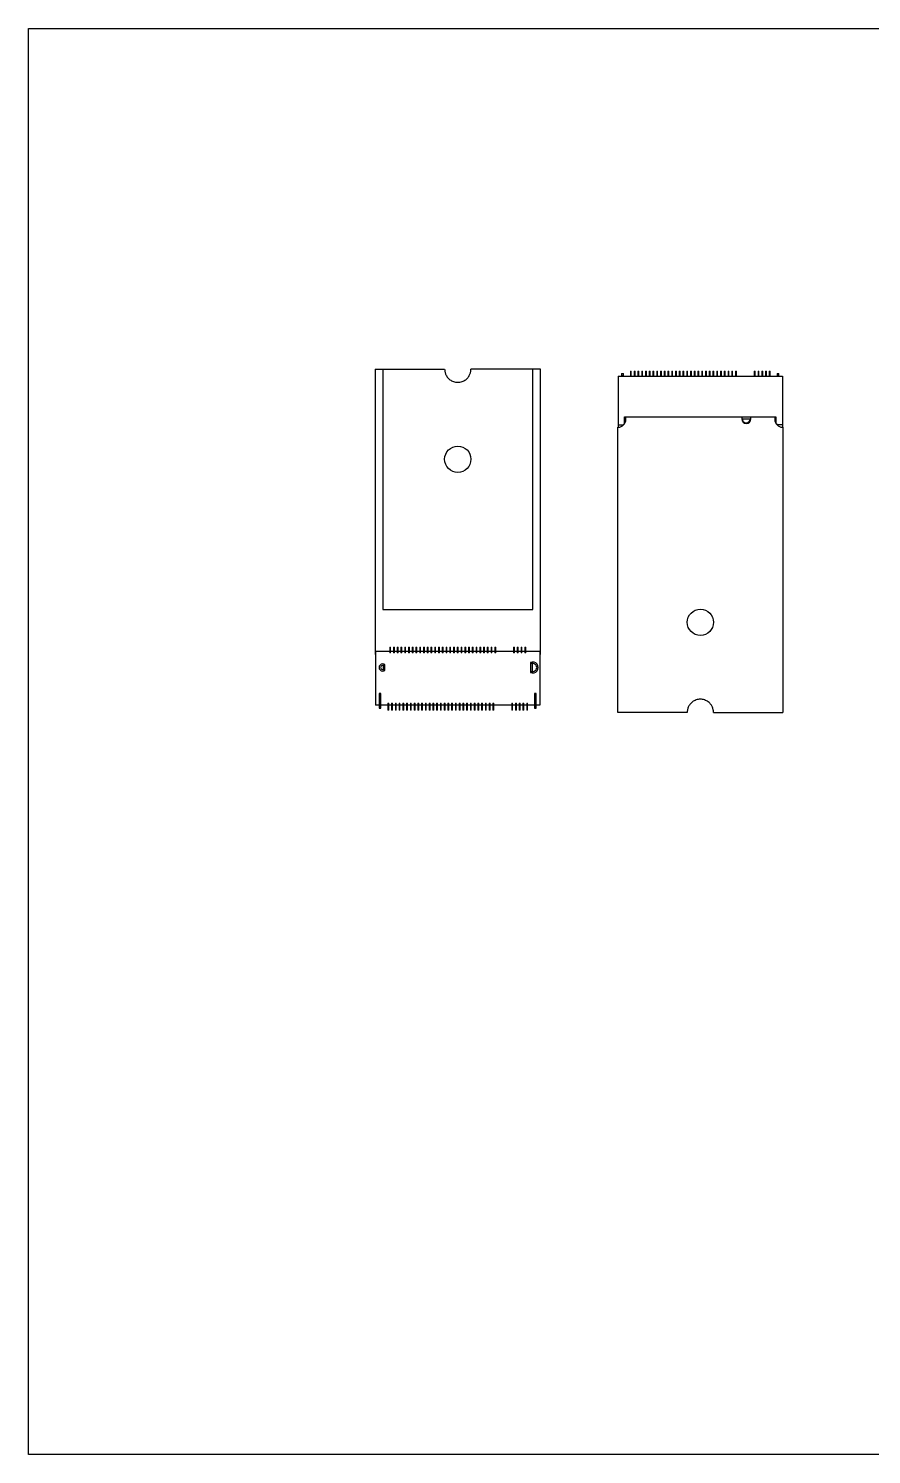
# Model space of a CAD drawing. Extents: x 20 to 297, y 10 to 200.
# Drawn here: x 20 to 132.3, y 10 to 200 of the extents above; entities that cross this region are included whole.
import ezdxf

# ---------------------------------------------------------------- set-up
doc = ezdxf.new("R2010")
doc.units = 0
doc.header["$LTSCALE"] = 12.7
doc.header["$MEASUREMENT"] = 0
for name, color, linetype in [('BORDER_FRAME', 7, 'CONTINUOUS'), ('TANGENT_LINES', 7, 'CONTINUOUS'), ('VISIBLE', 7, 'CONTINUOUS')]:
    doc.layers.add(name, color=color, linetype=linetype)

msp = doc.modelspace()

# ---------------------------------------------------------------- linework, layer by layer
at = {"layer": 'BORDER_FRAME'}
for p, q in [((20, 10), (20, 200)), ((20, 200), (297, 200)), ((297, 10), (20, 10))]:
    msp.add_line(p, q, dxfattribs=at)
at = {"layer": 'TANGENT_LINES'}
for p, q in [((100.31, 154.28), (100.19, 154.28)), ((100.19, 153.92), (100.31, 153.92)), ((100.81, 154.28), (100.69, 154.28)), ((100.69, 153.92), (100.81, 153.92)), ((101.31, 154.28), (101.19, 154.28)), ((101.19, 153.92), (101.31, 153.92)), ((101.81, 154.28), (101.69, 154.28)), ((101.69, 153.92), (101.81, 153.92)), ((102.31, 154.28), (102.19, 154.28)), ((102.19, 153.92), (102.31, 153.92)), ((102.81, 154.28), (102.69, 154.28)), ((102.69, 153.92), (102.81, 153.92)), ((103.31, 154.28), (103.19, 154.28)), ((103.19, 153.92), (103.31, 153.92)), ((103.81, 154.28), (103.69, 154.28)), ((103.69, 153.92), (103.81, 153.92)), ((104.31, 154.28), (104.19, 154.28)), ((104.19, 153.92), (104.31, 153.92)), ((104.81, 154.28), (104.69, 154.28)), ((104.69, 153.92), (104.81, 153.92)), ((105.31, 154.28), (105.19, 154.28)), ((105.19, 153.92), (105.31, 153.92)), ((105.81, 154.28), (105.69, 154.28)), ((105.69, 153.92), (105.81, 153.92)), ((106.31, 154.28), (106.19, 154.28)), ((106.19, 153.92), (106.31, 153.92)), ((106.81, 154.28), (106.69, 154.28)), ((106.69, 153.92), (106.81, 153.92)), ((107.31, 154.28), (107.19, 154.28)), ((107.19, 153.92), (107.31, 153.92)), ((107.81, 154.28), (107.69, 154.28)), ((107.69, 153.92), (107.81, 153.92)), ((108.31, 154.28), (108.19, 154.28)), ((108.19, 153.92), (108.31, 153.92)), ((108.81, 154.28), (108.69, 154.28)), ((108.69, 153.92), (108.81, 153.92)), ((109.31, 154.28), (109.19, 154.28)), ((109.19, 153.92), (109.31, 153.92)), ((109.81, 154.28), (109.69, 154.28)), ((109.69, 153.92), (109.81, 153.92)), ((110.31, 154.28), (110.19, 154.28)), ((110.19, 153.92), (110.31, 153.92)), ((110.81, 154.28), (110.69, 154.28)), ((110.69, 153.92), (110.81, 153.92)), ((111.31, 154.28), (111.19, 154.28)), ((111.19, 153.92), (111.31, 153.92)), ((111.81, 154.28), (111.69, 154.28)), ((111.69, 153.92), (111.81, 153.92)), ((112.31, 154.28), (112.19, 154.28)), ((112.19, 153.92), (112.31, 153.92)), ((112.81, 154.28), (112.69, 154.28)), ((112.69, 153.92), (112.81, 153.92)), ((113.31, 154.28), (113.19, 154.28)), ((113.19, 153.92), (113.31, 153.92)), ((113.81, 154.28), (113.69, 154.28)), ((113.69, 153.92), (113.81, 153.92)), ((114.31, 154.28), (114.19, 154.28)), ((114.19, 153.92), (114.31, 153.92)), ((116.81, 154.28), (116.69, 154.28)), ((116.69, 153.92), (116.81, 153.92)), ((117.31, 154.28), (117.19, 154.28)), ((117.19, 153.92), (117.31, 153.92)), ((117.81, 154.28), (117.69, 154.28)), ((117.69, 153.92), (117.81, 153.92)), ((118.31, 154.28), (118.19, 154.28)), ((118.19, 153.92), (118.31, 153.92)), ((118.81, 154.28), (118.69, 154.28)), ((118.69, 153.92), (118.81, 153.92)), ((100.31, 153.85), (100.19, 153.85)), ((100.81, 153.85), (100.69, 153.85)), ((101.31, 153.85), (101.19, 153.85)), ((101.81, 153.85), (101.69, 153.85)), ((102.31, 153.85), (102.19, 153.85)), ((102.81, 153.85), (102.69, 153.85)), ((103.31, 153.85), (103.19, 153.85)), ((103.81, 153.85), (103.69, 153.85)), ((104.31, 153.85), (104.19, 153.85)), ((104.81, 153.85), (104.69, 153.85)), ((105.31, 153.85), (105.19, 153.85)), ((105.81, 153.85), (105.69, 153.85)), ((106.31, 153.85), (106.19, 153.85)), ((106.81, 153.85), (106.69, 153.85)), ((107.31, 153.85), (107.19, 153.85)), ((107.81, 153.85), (107.69, 153.85)), ((108.31, 153.85), (108.19, 153.85)), ((108.81, 153.85), (108.69, 153.85)), ((109.31, 153.85), (109.19, 153.85)), ((109.81, 153.85), (109.69, 153.85)), ((110.31, 153.85), (110.19, 153.85)), ((110.81, 153.85), (110.69, 153.85)), ((111.31, 153.85), (111.19, 153.85)), ((111.81, 153.85), (111.69, 153.85)), ((112.31, 153.85), (112.19, 153.85)), ((112.81, 153.85), (112.69, 153.85)), ((113.31, 153.85), (113.19, 153.85)), ((113.81, 153.85), (113.69, 153.85)), ((114.31, 153.85), (114.19, 153.85)), ((116.81, 153.85), (116.69, 153.85)), ((117.31, 153.85), (117.19, 153.85)), ((117.81, 153.85), (117.69, 153.85)), ((118.31, 153.85), (118.19, 153.85)), ((118.81, 153.85), (118.69, 153.85)), ((115.07, 148.01), (116.17, 148.01)), ((68.12, 117), (68.24, 117)), ((68.24, 116.93), (68.12, 116.93)), ((68.62, 117), (68.74, 117)), ((68.74, 116.93), (68.62, 116.93)), ((69.12, 117), (69.24, 117)), ((69.24, 116.93), (69.12, 116.93)), ((69.62, 117), (69.74, 117)), ((69.74, 116.93), (69.62, 116.93)), ((70.12, 117), (70.24, 117)), ((70.24, 116.93), (70.12, 116.93)), ((70.62, 117), (70.74, 117)), ((70.74, 116.93), (70.62, 116.93)), ((71.12, 117), (71.24, 117)), ((71.24, 116.93), (71.12, 116.93)), ((71.62, 117), (71.74, 117)), ((71.74, 116.93), (71.62, 116.93)), ((72.12, 117), (72.24, 117)), ((72.24, 116.93), (72.12, 116.93)), ((72.62, 117), (72.74, 117)), ((72.74, 116.93), (72.62, 116.93)), ((73.12, 117), (73.24, 117)), ((73.24, 116.93), (73.12, 116.93)), ((73.62, 117), (73.74, 117)), ((73.74, 116.93), (73.62, 116.93)), ((74.12, 117), (74.24, 117)), ((74.24, 116.93), (74.12, 116.93)), ((74.62, 117), (74.74, 117)), ((74.74, 116.93), (74.62, 116.93)), ((75.12, 117), (75.24, 117)), ((75.24, 116.93), (75.12, 116.93)), ((75.62, 117), (75.74, 117)), ((75.74, 116.93), (75.62, 116.93)), ((76.12, 117), (76.24, 117)), ((76.24, 116.93), (76.12, 116.93)), ((76.62, 117), (76.74, 117)), ((76.74, 116.93), (76.62, 116.93)), ((77.12, 117), (77.24, 117)), ((77.24, 116.93), (77.12, 116.93)), ((77.62, 117), (77.74, 117)), ((77.74, 116.93), (77.62, 116.93)), ((78.12, 117), (78.24, 117)), ((78.24, 116.93), (78.12, 116.93)), ((78.62, 117), (78.74, 117)), ((78.74, 116.93), (78.62, 116.93)), ((79.12, 117), (79.24, 117)), ((79.24, 116.93), (79.12, 116.93)), ((79.62, 117), (79.74, 117)), ((79.74, 116.93), (79.62, 116.93)), ((80.12, 117), (80.24, 117)), ((80.24, 116.93), (80.12, 116.93)), ((80.62, 117), (80.74, 117)), ((80.74, 116.93), (80.62, 116.93)), ((81.12, 117), (81.24, 117)), ((81.24, 116.93), (81.12, 116.93)), ((81.62, 117), (81.74, 117)), ((81.74, 116.93), (81.62, 116.93)), ((82.12, 117), (82.24, 117)), ((82.24, 116.93), (82.12, 116.93)), ((84.62, 117), (84.74, 117)), ((84.74, 116.93), (84.62, 116.93)), ((85.12, 117), (85.24, 117)), ((85.24, 116.93), (85.12, 116.93)), ((85.62, 117), (85.74, 117)), ((85.74, 116.93), (85.62, 116.93)), ((86.12, 117), (86.24, 117)), ((86.24, 116.93), (86.12, 116.93)), ((67.87, 109.89), (67.99, 109.89)), ((67.99, 109.83), (67.87, 109.83)), ((68.37, 109.89), (68.49, 109.89)), ((68.49, 109.83), (68.37, 109.83)), ((68.87, 109.89), (68.99, 109.89)), ((68.99, 109.83), (68.87, 109.83)), ((69.37, 109.89), (69.49, 109.89)), ((69.49, 109.83), (69.37, 109.83)), ((69.87, 109.89), (69.99, 109.89)), ((69.99, 109.83), (69.87, 109.83)), ((70.37, 109.89), (70.49, 109.89)), ((70.49, 109.83), (70.37, 109.83)), ((70.87, 109.89), (70.99, 109.89)), ((70.99, 109.83), (70.87, 109.83)), ((71.37, 109.89), (71.49, 109.89)), ((71.49, 109.83), (71.37, 109.83)), ((71.87, 109.89), (71.99, 109.89)), ((71.99, 109.83), (71.87, 109.83)), ((72.37, 109.89), (72.49, 109.89)), ((72.49, 109.83), (72.37, 109.83)), ((72.87, 109.89), (72.99, 109.89)), ((72.99, 109.83), (72.87, 109.83)), ((73.37, 109.89), (73.49, 109.89)), ((73.49, 109.83), (73.37, 109.83)), ((73.87, 109.89), (73.99, 109.89)), ((73.99, 109.83), (73.87, 109.83)), ((74.37, 109.89), (74.49, 109.89)), ((74.49, 109.83), (74.37, 109.83)), ((74.87, 109.89), (74.99, 109.89)), ((74.99, 109.83), (74.87, 109.83)), ((75.37, 109.89), (75.49, 109.89)), ((75.49, 109.83), (75.37, 109.83)), ((75.87, 109.89), (75.99, 109.89)), ((75.99, 109.83), (75.87, 109.83)), ((76.37, 109.89), (76.49, 109.89)), ((76.49, 109.83), (76.37, 109.83)), ((76.87, 109.89), (76.99, 109.89)), ((76.99, 109.83), (76.87, 109.83)), ((77.37, 109.89), (77.49, 109.89)), ((77.49, 109.83), (77.37, 109.83)), ((77.87, 109.89), (77.99, 109.89)), ((77.99, 109.83), (77.87, 109.83)), ((78.37, 109.89), (78.49, 109.89)), ((78.49, 109.83), (78.37, 109.83)), ((78.87, 109.89), (78.99, 109.89)), ((78.99, 109.83), (78.87, 109.83)), ((79.37, 109.89), (79.49, 109.89)), ((79.49, 109.83), (79.37, 109.83)), ((79.87, 109.89), (79.99, 109.89)), ((79.99, 109.83), (79.87, 109.83)), ((80.37, 109.89), (80.49, 109.89)), ((80.49, 109.83), (80.37, 109.83)), ((80.87, 109.89), (80.99, 109.89)), ((80.99, 109.83), (80.87, 109.83)), ((81.37, 109.89), (81.49, 109.89)), ((81.49, 109.83), (81.37, 109.83)), ((81.87, 109.89), (81.99, 109.89)), ((81.99, 109.83), (81.87, 109.83)), ((84.37, 109.89), (84.49, 109.89)), ((84.49, 109.83), (84.37, 109.83)), ((84.87, 109.89), (84.99, 109.89)), ((84.99, 109.83), (84.87, 109.83)), ((85.37, 109.89), (85.49, 109.89)), ((85.49, 109.83), (85.37, 109.83)), ((85.87, 109.89), (85.99, 109.89)), ((85.99, 109.83), (85.87, 109.83)), ((86.37, 109.89), (86.49, 109.89)), ((86.49, 109.83), (86.37, 109.83))]:
    msp.add_line(p, q, dxfattribs=at)
at = {"layer": 'VISIBLE'}
for p, q in [((66.19, 154.61), (66.19, 116.61)), ((66.19, 154.61), (67.19, 154.61)), ((67.19, 154.61), (67.19, 122.61)), ((67.19, 154.61), (75.44, 154.61)), ((87.19, 154.61), (78.94, 154.61)), ((87.19, 122.61), (87.19, 154.61)), ((88.19, 154.61), (87.19, 154.61)), ((88.19, 116.61), (88.19, 154.61)), ((99.02, 154.03), (99.27, 154.03)), ((99.02, 154.03), (99.02, 153.76)), ((99.27, 153.76), (99.27, 154.03)), ((100.19, 154.33), (100.31, 154.33)), ((100.19, 154.33), (100.19, 154.28)), ((100.19, 154.28), (100.19, 153.92)), ((100.19, 153.92), (100.19, 153.85)), ((100.31, 154.28), (100.31, 154.33)), ((100.31, 153.92), (100.31, 154.28)), ((100.31, 153.85), (100.31, 153.92)), ((100.69, 154.33), (100.81, 154.33)), ((100.69, 154.33), (100.69, 154.28)), ((100.69, 154.28), (100.69, 153.92)), ((100.69, 153.92), (100.69, 153.85)), ((100.81, 154.28), (100.81, 154.33)), ((100.81, 153.92), (100.81, 154.28)), ((100.81, 153.85), (100.81, 153.92)), ((101.19, 154.33), (101.31, 154.33)), ((101.19, 154.33), (101.19, 154.28)), ((101.19, 154.28), (101.19, 153.92)), ((101.19, 153.92), (101.19, 153.85)), ((101.31, 154.28), (101.31, 154.33)), ((101.31, 153.92), (101.31, 154.28)), ((101.31, 153.85), (101.31, 153.92)), ((101.69, 154.33), (101.81, 154.33)), ((101.69, 154.33), (101.69, 154.28)), ((101.69, 154.28), (101.69, 153.92)), ((101.69, 153.92), (101.69, 153.85)), ((101.81, 154.28), (101.81, 154.33)), ((101.81, 153.92), (101.81, 154.28)), ((101.81, 153.85), (101.81, 153.92)), ((102.19, 154.33), (102.31, 154.33)), ((102.19, 154.33), (102.19, 154.28)), ((102.19, 154.28), (102.19, 153.92)), ((102.19, 153.92), (102.19, 153.85)), ((102.31, 154.28), (102.31, 154.33)), ((102.31, 153.92), (102.31, 154.28)), ((102.31, 153.85), (102.31, 153.92)), ((102.69, 154.33), (102.81, 154.33)), ((102.69, 154.33), (102.69, 154.28)), ((102.69, 154.28), (102.69, 153.92)), ((102.69, 153.92), (102.69, 153.85)), ((102.81, 154.28), (102.81, 154.33)), ((102.81, 153.92), (102.81, 154.28)), ((102.81, 153.85), (102.81, 153.92)), ((103.19, 154.33), (103.31, 154.33)), ((103.19, 154.33), (103.19, 154.28)), ((103.19, 154.28), (103.19, 153.92)), ((103.19, 153.92), (103.19, 153.85)), ((103.31, 154.28), (103.31, 154.33)), ((103.31, 153.92), (103.31, 154.28)), ((103.31, 153.85), (103.31, 153.92)), ((103.69, 154.33), (103.81, 154.33)), ((103.69, 154.33), (103.69, 154.28)), ((103.69, 154.28), (103.69, 153.92)), ((103.69, 153.92), (103.69, 153.85)), ((103.81, 154.28), (103.81, 154.33)), ((103.81, 153.92), (103.81, 154.28)), ((103.81, 153.85), (103.81, 153.92)), ((104.19, 154.33), (104.31, 154.33)), ((104.19, 154.33), (104.19, 154.28)), ((104.19, 154.28), (104.19, 153.92)), ((104.19, 153.92), (104.19, 153.85)), ((104.31, 154.28), (104.31, 154.33)), ((104.31, 153.92), (104.31, 154.28)), ((104.31, 153.85), (104.31, 153.92)), ((104.69, 154.33), (104.81, 154.33)), ((104.69, 154.33), (104.69, 154.28)), ((104.69, 154.28), (104.69, 153.92)), ((104.69, 153.92), (104.69, 153.85)), ((104.81, 154.28), (104.81, 154.33)), ((104.81, 153.92), (104.81, 154.28)), ((104.81, 153.85), (104.81, 153.92)), ((105.19, 154.33), (105.31, 154.33)), ((105.19, 154.33), (105.19, 154.28)), ((105.19, 154.28), (105.19, 153.92)), ((105.19, 153.92), (105.19, 153.85)), ((105.31, 154.28), (105.31, 154.33)), ((105.31, 153.92), (105.31, 154.28)), ((105.31, 153.85), (105.31, 153.92)), ((105.69, 154.33), (105.81, 154.33)), ((105.69, 154.33), (105.69, 154.28)), ((105.69, 154.28), (105.69, 153.92)), ((105.69, 153.92), (105.69, 153.85)), ((105.81, 154.28), (105.81, 154.33)), ((105.81, 153.92), (105.81, 154.28)), ((105.81, 153.85), (105.81, 153.92)), ((106.19, 154.33), (106.31, 154.33)), ((106.19, 154.33), (106.19, 154.28)), ((106.19, 154.28), (106.19, 153.92)), ((106.19, 153.92), (106.19, 153.85)), ((106.31, 154.28), (106.31, 154.33)), ((106.31, 153.92), (106.31, 154.28)), ((106.31, 153.85), (106.31, 153.92)), ((106.69, 154.33), (106.81, 154.33)), ((106.69, 154.33), (106.69, 154.28)), ((106.69, 154.28), (106.69, 153.92)), ((106.69, 153.92), (106.69, 153.85)), ((106.81, 154.28), (106.81, 154.33)), ((106.81, 153.92), (106.81, 154.28)), ((106.81, 153.85), (106.81, 153.92)), ((107.19, 154.33), (107.31, 154.33)), ((107.19, 154.33), (107.19, 154.28)), ((107.19, 154.28), (107.19, 153.92)), ((107.19, 153.92), (107.19, 153.85)), ((107.31, 154.28), (107.31, 154.33)), ((107.31, 153.92), (107.31, 154.28)), ((107.31, 153.85), (107.31, 153.92)), ((107.69, 154.33), (107.81, 154.33)), ((107.69, 154.33), (107.69, 154.28)), ((107.69, 154.28), (107.69, 153.92)), ((107.69, 153.92), (107.69, 153.85)), ((107.81, 154.28), (107.81, 154.33)), ((107.81, 153.92), (107.81, 154.28)), ((107.81, 153.85), (107.81, 153.92)), ((108.19, 154.33), (108.31, 154.33)), ((108.19, 154.33), (108.19, 154.28)), ((108.19, 154.28), (108.19, 153.92)), ((108.19, 153.92), (108.19, 153.85)), ((108.31, 154.28), (108.31, 154.33)), ((108.31, 153.92), (108.31, 154.28)), ((108.31, 153.85), (108.31, 153.92)), ((108.69, 154.33), (108.81, 154.33)), ((108.69, 154.33), (108.69, 154.28)), ((108.69, 154.28), (108.69, 153.92)), ((108.69, 153.92), (108.69, 153.85)), ((108.81, 154.28), (108.81, 154.33)), ((108.81, 153.92), (108.81, 154.28)), ((108.81, 153.85), (108.81, 153.92)), ((109.19, 154.33), (109.31, 154.33)), ((109.19, 154.33), (109.19, 154.28)), ((109.19, 154.28), (109.19, 153.92)), ((109.19, 153.92), (109.19, 153.85)), ((109.31, 154.28), (109.31, 154.33)), ((109.31, 153.92), (109.31, 154.28)), ((109.31, 153.85), (109.31, 153.92)), ((109.69, 154.33), (109.81, 154.33)), ((109.69, 154.33), (109.69, 154.28)), ((109.69, 154.28), (109.69, 153.92)), ((109.69, 153.92), (109.69, 153.85)), ((109.81, 154.28), (109.81, 154.33)), ((109.81, 153.92), (109.81, 154.28)), ((109.81, 153.85), (109.81, 153.92)), ((110.19, 154.33), (110.31, 154.33)), ((110.19, 154.33), (110.19, 154.28)), ((110.19, 154.28), (110.19, 153.92)), ((110.19, 153.92), (110.19, 153.85)), ((110.31, 154.28), (110.31, 154.33)), ((110.31, 153.92), (110.31, 154.28)), ((110.31, 153.85), (110.31, 153.92)), ((110.69, 154.33), (110.81, 154.33)), ((110.69, 154.33), (110.69, 154.28)), ((110.69, 154.28), (110.69, 153.92)), ((110.69, 153.92), (110.69, 153.85)), ((110.81, 154.28), (110.81, 154.33)), ((110.81, 153.92), (110.81, 154.28)), ((110.81, 153.85), (110.81, 153.92)), ((111.19, 154.33), (111.31, 154.33)), ((111.19, 154.33), (111.19, 154.28)), ((111.19, 154.28), (111.19, 153.92)), ((111.19, 153.92), (111.19, 153.85)), ((111.31, 154.28), (111.31, 154.33)), ((111.31, 153.92), (111.31, 154.28)), ((111.31, 153.85), (111.31, 153.92)), ((111.69, 154.33), (111.81, 154.33)), ((111.69, 154.33), (111.69, 154.28)), ((111.69, 154.28), (111.69, 153.92)), ((111.69, 153.92), (111.69, 153.85)), ((111.81, 154.28), (111.81, 154.33)), ((111.81, 153.92), (111.81, 154.28)), ((111.81, 153.85), (111.81, 153.92)), ((112.19, 154.33), (112.31, 154.33)), ((112.19, 154.33), (112.19, 154.28)), ((112.19, 154.28), (112.19, 153.92)), ((112.19, 153.92), (112.19, 153.85)), ((112.31, 154.28), (112.31, 154.33)), ((112.31, 153.92), (112.31, 154.28)), ((112.31, 153.85), (112.31, 153.92)), ((112.69, 154.33), (112.81, 154.33)), ((112.69, 154.33), (112.69, 154.28)), ((112.69, 154.28), (112.69, 153.92)), ((112.69, 153.92), (112.69, 153.85)), ((112.81, 154.28), (112.81, 154.33)), ((112.81, 153.92), (112.81, 154.28)), ((112.81, 153.85), (112.81, 153.92)), ((113.19, 154.33), (113.31, 154.33)), ((113.19, 154.33), (113.19, 154.28)), ((113.19, 154.28), (113.19, 153.92)), ((113.19, 153.92), (113.19, 153.85)), ((113.31, 154.28), (113.31, 154.33)), ((113.31, 153.92), (113.31, 154.28)), ((113.31, 153.85), (113.31, 153.92)), ((113.69, 154.33), (113.81, 154.33)), ((113.69, 154.33), (113.69, 154.28)), ((113.69, 154.28), (113.69, 153.92)), ((113.69, 153.92), (113.69, 153.85)), ((113.81, 154.28), (113.81, 154.33)), ((113.81, 153.92), (113.81, 154.28)), ((113.81, 153.85), (113.81, 153.92)), ((114.19, 154.33), (114.31, 154.33)), ((114.19, 154.33), (114.19, 154.28)), ((114.19, 154.28), (114.19, 153.92)), ((114.19, 153.92), (114.19, 153.85)), ((114.31, 154.28), (114.31, 154.33)), ((114.31, 153.92), (114.31, 154.28)), ((114.31, 153.85), (114.31, 153.92)), ((116.69, 154.33), (116.81, 154.33)), ((116.69, 154.33), (116.69, 154.28)), ((116.69, 154.28), (116.69, 153.92)), ((116.69, 153.92), (116.69, 153.85)), ((116.81, 154.28), (116.81, 154.33)), ((116.81, 153.92), (116.81, 154.28)), ((116.81, 153.85), (116.81, 153.92)), ((117.19, 154.33), (117.31, 154.33)), ((117.19, 154.33), (117.19, 154.28)), ((117.19, 154.28), (117.19, 153.92)), ((117.19, 153.92), (117.19, 153.85)), ((117.31, 154.28), (117.31, 154.33)), ((117.31, 153.92), (117.31, 154.28)), ((117.31, 153.85), (117.31, 153.92)), ((117.69, 154.33), (117.81, 154.33)), ((117.69, 154.33), (117.69, 154.28)), ((117.69, 154.28), (117.69, 153.92)), ((117.69, 153.92), (117.69, 153.85)), ((117.81, 154.28), (117.81, 154.33)), ((117.81, 153.92), (117.81, 154.28)), ((117.81, 153.85), (117.81, 153.92)), ((118.19, 154.33), (118.31, 154.33)), ((118.19, 154.33), (118.19, 154.28)), ((118.19, 154.28), (118.19, 153.92)), ((118.19, 153.92), (118.19, 153.85)), ((118.31, 154.28), (118.31, 154.33)), ((118.31, 153.92), (118.31, 154.28)), ((118.31, 153.85), (118.31, 153.92)), ((118.69, 154.33), (118.81, 154.33)), ((118.69, 154.33), (118.69, 154.28)), ((118.69, 154.28), (118.69, 153.92)), ((118.69, 153.92), (118.69, 153.85)), ((118.81, 154.28), (118.81, 154.33)), ((118.81, 153.92), (118.81, 154.28)), ((118.81, 153.85), (118.81, 153.92)), ((119.72, 154.03), (119.72, 153.76)), ((119.72, 154.03), (119.97, 154.03)), ((119.97, 153.76), (119.97, 154.03)), ((98.55, 153.66), (98.55, 147.18)), ((98.55, 153.66), (120.45, 153.66)), ((99.02, 153.76), (99.02, 153.66)), ((99.02, 153.76), (99.27, 153.76)), ((99.27, 153.66), (99.27, 153.76)), ((100.19, 153.85), (100.19, 153.66)), ((100.31, 153.66), (100.31, 153.85)), ((100.69, 153.85), (100.69, 153.66)), ((100.81, 153.66), (100.81, 153.85)), ((101.19, 153.85), (101.19, 153.66)), ((101.31, 153.66), (101.31, 153.85)), ((101.69, 153.85), (101.69, 153.66)), ((101.81, 153.66), (101.81, 153.85)), ((102.19, 153.85), (102.19, 153.66)), ((102.31, 153.66), (102.31, 153.85)), ((102.69, 153.85), (102.69, 153.66)), ((102.81, 153.66), (102.81, 153.85)), ((103.19, 153.85), (103.19, 153.66)), ((103.31, 153.66), (103.31, 153.85)), ((103.69, 153.85), (103.69, 153.66)), ((103.81, 153.66), (103.81, 153.85)), ((104.19, 153.85), (104.19, 153.66)), ((104.31, 153.66), (104.31, 153.85)), ((104.69, 153.85), (104.69, 153.66)), ((104.81, 153.66), (104.81, 153.85)), ((105.19, 153.85), (105.19, 153.66)), ((105.31, 153.66), (105.31, 153.85)), ((105.69, 153.85), (105.69, 153.66)), ((105.81, 153.66), (105.81, 153.85)), ((106.19, 153.85), (106.19, 153.66)), ((106.31, 153.66), (106.31, 153.85)), ((106.69, 153.85), (106.69, 153.66)), ((106.81, 153.66), (106.81, 153.85)), ((107.19, 153.85), (107.19, 153.66)), ((107.31, 153.66), (107.31, 153.85)), ((107.69, 153.85), (107.69, 153.66)), ((107.81, 153.66), (107.81, 153.85)), ((108.19, 153.85), (108.19, 153.66)), ((108.31, 153.66), (108.31, 153.85)), ((108.69, 153.85), (108.69, 153.66)), ((108.81, 153.66), (108.81, 153.85)), ((109.19, 153.85), (109.19, 153.66)), ((109.31, 153.66), (109.31, 153.85)), ((109.69, 153.85), (109.69, 153.66)), ((109.81, 153.66), (109.81, 153.85)), ((110.19, 153.85), (110.19, 153.66)), ((110.31, 153.66), (110.31, 153.85)), ((110.69, 153.85), (110.69, 153.66)), ((110.81, 153.66), (110.81, 153.85)), ((111.19, 153.85), (111.19, 153.66)), ((111.31, 153.66), (111.31, 153.85)), ((111.69, 153.85), (111.69, 153.66)), ((111.81, 153.66), (111.81, 153.85)), ((112.19, 153.85), (112.19, 153.66)), ((112.31, 153.66), (112.31, 153.85)), ((112.69, 153.85), (112.69, 153.66)), ((112.81, 153.66), (112.81, 153.85)), ((113.19, 153.85), (113.19, 153.66)), ((113.31, 153.66), (113.31, 153.85)), ((113.69, 153.85), (113.69, 153.66)), ((113.81, 153.66), (113.81, 153.85)), ((114.19, 153.85), (114.19, 153.66)), ((114.31, 153.66), (114.31, 153.85)), ((116.69, 153.85), (116.69, 153.66)), ((116.81, 153.66), (116.81, 153.85)), ((117.19, 153.85), (117.19, 153.66)), ((117.31, 153.66), (117.31, 153.85)), ((117.69, 153.85), (117.69, 153.66)), ((117.81, 153.66), (117.81, 153.85)), ((118.19, 153.85), (118.19, 153.66)), ((118.31, 153.66), (118.31, 153.85)), ((118.69, 153.85), (118.69, 153.66)), ((118.81, 153.66), (118.81, 153.85)), ((119.72, 153.76), (119.72, 153.66)), ((119.72, 153.76), (119.97, 153.76)), ((119.97, 153.66), (119.97, 153.76)), ((120.45, 153.66), (120.45, 147.18)), ((99.42, 148.28), (119.57, 148.28)), ((99.42, 147.38), (99.42, 148.28)), ((99.58, 147.88), (99.58, 148.28)), ((115.03, 148.28), (115.03, 147.98)), ((115.07, 148.01), (115.07, 148.28)), ((116.17, 148.28), (116.17, 148.01)), ((116.23, 147.98), (116.23, 148.28)), ((119.43, 148.28), (119.43, 147.88)), ((119.57, 148.28), (119.57, 147.38)), ((98.51, 146.88), (98.58, 146.88)), ((98.51, 108.88), (98.51, 146.88)), ((98.55, 147.18), (99.22, 147.18)), ((98.55, 147.18), (98.55, 146.88)), ((99.42, 147.38), (99.22, 147.18)), ((119.77, 147.18), (119.57, 147.38)), ((120.45, 147.18), (119.77, 147.18)), ((120.43, 146.88), (120.51, 146.88)), ((120.45, 147.18), (120.45, 146.88)), ((120.51, 146.88), (120.51, 108.88)), ((67.19, 122.61), (87.19, 122.61)), ((66.19, 116.61), (66.23, 116.61)), ((66.23, 117.03), (66.23, 109.83)), ((66.23, 117.03), (68.12, 117.03)), ((68.12, 117.56), (68.12, 117)), ((68.12, 117.56), (68.24, 117.56)), ((68.12, 117), (68.12, 116.93)), ((68.12, 116.93), (68.12, 116.81)), ((68.24, 116.81), (68.12, 116.81)), ((68.24, 117), (68.24, 117.56)), ((68.24, 117.03), (68.62, 117.03)), ((68.24, 116.93), (68.24, 117)), ((68.24, 116.81), (68.24, 116.93)), ((68.62, 117.56), (68.62, 117)), ((68.62, 117.56), (68.74, 117.56)), ((68.62, 117), (68.62, 116.93)), ((68.62, 116.93), (68.62, 116.81)), ((68.74, 116.81), (68.62, 116.81)), ((68.74, 117), (68.74, 117.56)), ((68.74, 117.03), (69.12, 117.03)), ((68.74, 116.93), (68.74, 117)), ((68.74, 116.81), (68.74, 116.93)), ((69.12, 117.56), (69.24, 117.56)), ((69.12, 117.56), (69.12, 117)), ((69.12, 117), (69.12, 116.93)), ((69.12, 116.93), (69.12, 116.81)), ((69.24, 116.81), (69.12, 116.81)), ((69.24, 117), (69.24, 117.56)), ((69.24, 117.03), (69.62, 117.03)), ((69.24, 116.93), (69.24, 117)), ((69.24, 116.81), (69.24, 116.93)), ((69.62, 117.56), (69.74, 117.56)), ((69.62, 117.56), (69.62, 117)), ((69.62, 117), (69.62, 116.93)), ((69.62, 116.93), (69.62, 116.81)), ((69.74, 116.81), (69.62, 116.81)), ((69.74, 117), (69.74, 117.56)), ((69.74, 117.03), (70.12, 117.03)), ((69.74, 116.93), (69.74, 117)), ((69.74, 116.81), (69.74, 116.93)), ((70.12, 117.56), (70.12, 117)), ((70.12, 117.56), (70.24, 117.56)), ((70.12, 117), (70.12, 116.93)), ((70.12, 116.93), (70.12, 116.81)), ((70.24, 116.81), (70.12, 116.81)), ((70.24, 117), (70.24, 117.56)), ((70.24, 117.03), (70.62, 117.03)), ((70.24, 116.93), (70.24, 117)), ((70.24, 116.81), (70.24, 116.93)), ((70.62, 117.56), (70.62, 117)), ((70.62, 117.56), (70.74, 117.56)), ((70.62, 117), (70.62, 116.93)), ((70.62, 116.93), (70.62, 116.81)), ((70.74, 116.81), (70.62, 116.81)), ((70.74, 117), (70.74, 117.56)), ((70.74, 117.03), (71.12, 117.03)), ((70.74, 116.93), (70.74, 117)), ((70.74, 116.81), (70.74, 116.93)), ((71.12, 117.56), (71.12, 117)), ((71.12, 117.56), (71.24, 117.56)), ((71.12, 117), (71.12, 116.93)), ((71.12, 116.93), (71.12, 116.81)), ((71.24, 116.81), (71.12, 116.81)), ((71.24, 117), (71.24, 117.56)), ((71.24, 117.03), (71.62, 117.03)), ((71.24, 116.93), (71.24, 117)), ((71.24, 116.81), (71.24, 116.93)), ((71.62, 117.56), (71.74, 117.56)), ((71.62, 117.56), (71.62, 117)), ((71.62, 117), (71.62, 116.93)), ((71.62, 116.93), (71.62, 116.81)), ((71.74, 116.81), (71.62, 116.81)), ((71.74, 117), (71.74, 117.56)), ((71.74, 117.03), (72.12, 117.03)), ((71.74, 116.93), (71.74, 117)), ((71.74, 116.81), (71.74, 116.93)), ((72.12, 117.56), (72.12, 117)), ((72.12, 117.56), (72.24, 117.56)), ((72.12, 117), (72.12, 116.93)), ((72.12, 116.93), (72.12, 116.81)), ((72.24, 116.81), (72.12, 116.81)), ((72.24, 117), (72.24, 117.56)), ((72.24, 117.03), (72.62, 117.03)), ((72.24, 116.93), (72.24, 117)), ((72.24, 116.81), (72.24, 116.93)), ((72.62, 117.56), (72.62, 117)), ((72.62, 117.56), (72.74, 117.56)), ((72.62, 117), (72.62, 116.93)), ((72.62, 116.93), (72.62, 116.81)), ((72.74, 116.81), (72.62, 116.81)), ((72.74, 117), (72.74, 117.56)), ((72.74, 117.03), (73.12, 117.03)), ((72.74, 116.93), (72.74, 117)), ((72.74, 116.81), (72.74, 116.93)), ((73.12, 117.56), (73.12, 117)), ((73.12, 117.56), (73.24, 117.56)), ((73.12, 117), (73.12, 116.93)), ((73.12, 116.93), (73.12, 116.81)), ((73.24, 116.81), (73.12, 116.81)), ((73.24, 117), (73.24, 117.56)), ((73.24, 117.03), (73.62, 117.03)), ((73.24, 116.93), (73.24, 117)), ((73.24, 116.81), (73.24, 116.93)), ((73.62, 117.56), (73.74, 117.56)), ((73.62, 117.56), (73.62, 117)), ((73.62, 117), (73.62, 116.93)), ((73.62, 116.93), (73.62, 116.81)), ((73.74, 116.81), (73.62, 116.81)), ((73.74, 117), (73.74, 117.56)), ((73.74, 117.03), (74.12, 117.03)), ((73.74, 116.93), (73.74, 117)), ((73.74, 116.81), (73.74, 116.93)), ((74.12, 117.56), (74.24, 117.56)), ((74.12, 117.56), (74.12, 117)), ((74.12, 117), (74.12, 116.93)), ((74.12, 116.93), (74.12, 116.81)), ((74.24, 116.81), (74.12, 116.81)), ((74.24, 117), (74.24, 117.56)), ((74.24, 117.03), (74.62, 117.03)), ((74.24, 116.93), (74.24, 117)), ((74.24, 116.81), (74.24, 116.93)), ((74.62, 117.56), (74.74, 117.56)), ((74.62, 117.56), (74.62, 117)), ((74.62, 117), (74.62, 116.93)), ((74.62, 116.93), (74.62, 116.81)), ((74.74, 116.81), (74.62, 116.81)), ((74.74, 117), (74.74, 117.56)), ((74.74, 117.03), (75.12, 117.03)), ((74.74, 116.93), (74.74, 117)), ((74.74, 116.81), (74.74, 116.93)), ((75.12, 117.56), (75.12, 117)), ((75.12, 117.56), (75.24, 117.56)), ((75.12, 117), (75.12, 116.93)), ((75.12, 116.93), (75.12, 116.81)), ((75.24, 116.81), (75.12, 116.81)), ((75.24, 117), (75.24, 117.56)), ((75.24, 117.03), (75.62, 117.03)), ((75.24, 116.93), (75.24, 117)), ((75.24, 116.81), (75.24, 116.93)), ((75.62, 117.56), (75.74, 117.56)), ((75.62, 117.56), (75.62, 117)), ((75.62, 117), (75.62, 116.93)), ((75.62, 116.93), (75.62, 116.81)), ((75.74, 116.81), (75.62, 116.81)), ((75.74, 117), (75.74, 117.56)), ((75.74, 117.03), (76.12, 117.03)), ((75.74, 116.93), (75.74, 117)), ((75.74, 116.81), (75.74, 116.93)), ((76.12, 117.56), (76.24, 117.56)), ((76.12, 117.56), (76.12, 117)), ((76.12, 117), (76.12, 116.93)), ((76.12, 116.93), (76.12, 116.81)), ((76.24, 116.81), (76.12, 116.81)), ((76.24, 117), (76.24, 117.56)), ((76.24, 117.03), (76.62, 117.03)), ((76.24, 116.93), (76.24, 117)), ((76.24, 116.81), (76.24, 116.93)), ((76.62, 117.56), (76.74, 117.56)), ((76.62, 117.56), (76.62, 117)), ((76.62, 117), (76.62, 116.93)), ((76.62, 116.93), (76.62, 116.81)), ((76.74, 116.81), (76.62, 116.81)), ((76.74, 117), (76.74, 117.56)), ((76.74, 117.03), (77.12, 117.03)), ((76.74, 116.93), (76.74, 117)), ((76.74, 116.81), (76.74, 116.93)), ((77.12, 117.56), (77.24, 117.56)), ((77.12, 117.56), (77.12, 117)), ((77.12, 117), (77.12, 116.93)), ((77.12, 116.93), (77.12, 116.81)), ((77.24, 116.81), (77.12, 116.81)), ((77.24, 117), (77.24, 117.56)), ((77.24, 117.03), (77.62, 117.03)), ((77.24, 116.93), (77.24, 117)), ((77.24, 116.81), (77.24, 116.93)), ((77.62, 117.56), (77.62, 117)), ((77.62, 117.56), (77.74, 117.56)), ((77.62, 117), (77.62, 116.93)), ((77.62, 116.93), (77.62, 116.81)), ((77.74, 116.81), (77.62, 116.81)), ((77.74, 117), (77.74, 117.56)), ((77.74, 117.03), (78.12, 117.03)), ((77.74, 116.93), (77.74, 117)), ((77.74, 116.81), (77.74, 116.93)), ((78.12, 117.56), (78.12, 117)), ((78.12, 117.56), (78.24, 117.56)), ((78.12, 117), (78.12, 116.93)), ((78.12, 116.93), (78.12, 116.81)), ((78.24, 116.81), (78.12, 116.81)), ((78.24, 117), (78.24, 117.56)), ((78.24, 117.03), (78.62, 117.03)), ((78.24, 116.93), (78.24, 117)), ((78.24, 116.81), (78.24, 116.93)), ((78.62, 117.56), (78.74, 117.56)), ((78.62, 117.56), (78.62, 117)), ((78.62, 117), (78.62, 116.93)), ((78.62, 116.93), (78.62, 116.81)), ((78.74, 116.81), (78.62, 116.81)), ((78.74, 117), (78.74, 117.56)), ((78.74, 117.03), (79.12, 117.03)), ((78.74, 116.93), (78.74, 117)), ((78.74, 116.81), (78.74, 116.93)), ((79.12, 117.56), (79.24, 117.56)), ((79.12, 117.56), (79.12, 117)), ((79.12, 117), (79.12, 116.93)), ((79.12, 116.93), (79.12, 116.81)), ((79.24, 116.81), (79.12, 116.81)), ((79.24, 117), (79.24, 117.56)), ((79.24, 117.03), (79.62, 117.03)), ((79.24, 116.93), (79.24, 117)), ((79.24, 116.81), (79.24, 116.93)), ((79.62, 117.56), (79.74, 117.56)), ((79.62, 117.56), (79.62, 117)), ((79.62, 117), (79.62, 116.93)), ((79.62, 116.93), (79.62, 116.81)), ((79.74, 116.81), (79.62, 116.81)), ((79.74, 117), (79.74, 117.56)), ((79.74, 117.03), (80.12, 117.03)), ((79.74, 116.93), (79.74, 117)), ((79.74, 116.81), (79.74, 116.93)), ((80.12, 117.56), (80.12, 117)), ((80.12, 117.56), (80.24, 117.56)), ((80.12, 117), (80.12, 116.93)), ((80.12, 116.93), (80.12, 116.81)), ((80.24, 116.81), (80.12, 116.81)), ((80.24, 117), (80.24, 117.56)), ((80.24, 117.03), (80.62, 117.03)), ((80.24, 116.93), (80.24, 117)), ((80.24, 116.81), (80.24, 116.93)), ((80.62, 117.56), (80.62, 117)), ((80.62, 117.56), (80.74, 117.56)), ((80.62, 117), (80.62, 116.93)), ((80.62, 116.93), (80.62, 116.81)), ((80.74, 116.81), (80.62, 116.81)), ((80.74, 117), (80.74, 117.56)), ((80.74, 117.03), (81.12, 117.03)), ((80.74, 116.93), (80.74, 117)), ((80.74, 116.81), (80.74, 116.93)), ((81.12, 117.56), (81.12, 117)), ((81.12, 117.56), (81.24, 117.56)), ((81.12, 117), (81.12, 116.93)), ((81.12, 116.93), (81.12, 116.81)), ((81.24, 116.81), (81.12, 116.81)), ((81.24, 117), (81.24, 117.56)), ((81.24, 117.03), (81.62, 117.03)), ((81.24, 116.93), (81.24, 117)), ((81.24, 116.81), (81.24, 116.93)), ((81.62, 117.56), (81.74, 117.56)), ((81.62, 117.56), (81.62, 117)), ((81.62, 117), (81.62, 116.93)), ((81.62, 116.93), (81.62, 116.81)), ((81.74, 116.81), (81.62, 116.81)), ((81.74, 117), (81.74, 117.56)), ((81.74, 117.03), (82.12, 117.03)), ((81.74, 116.93), (81.74, 117)), ((81.74, 116.81), (81.74, 116.93)), ((82.12, 117.56), (82.12, 117)), ((82.12, 117.56), (82.24, 117.56)), ((82.12, 117), (82.12, 116.93)), ((82.12, 116.93), (82.12, 116.81)), ((82.24, 116.81), (82.12, 116.81)), ((82.24, 117), (82.24, 117.56)), ((82.24, 117.03), (84.62, 117.03)), ((82.24, 116.93), (82.24, 117)), ((82.24, 116.81), (82.24, 116.93)), ((84.62, 117.56), (84.74, 117.56)), ((84.62, 117.56), (84.62, 117)), ((84.62, 117), (84.62, 116.93)), ((84.62, 116.93), (84.62, 116.81)), ((84.74, 116.81), (84.62, 116.81)), ((84.74, 117), (84.74, 117.56)), ((84.74, 117.03), (85.12, 117.03)), ((84.74, 116.93), (84.74, 117)), ((84.74, 116.81), (84.74, 116.93)), ((85.12, 117.56), (85.24, 117.56)), ((85.12, 117.56), (85.12, 117)), ((85.12, 117), (85.12, 116.93)), ((85.12, 116.93), (85.12, 116.81)), ((85.24, 116.81), (85.12, 116.81)), ((85.24, 117), (85.24, 117.56)), ((85.24, 117.03), (85.62, 117.03)), ((85.24, 116.93), (85.24, 117)), ((85.24, 116.81), (85.24, 116.93)), ((85.62, 117.56), (85.74, 117.56)), ((85.62, 117.56), (85.62, 117)), ((85.62, 117), (85.62, 116.93)), ((85.62, 116.93), (85.62, 116.81)), ((85.74, 116.81), (85.62, 116.81)), ((85.74, 117), (85.74, 117.56)), ((85.74, 117.03), (86.12, 117.03)), ((85.74, 116.93), (85.74, 117)), ((85.74, 116.81), (85.74, 116.93)), ((86.12, 117.56), (86.12, 117)), ((86.12, 117.56), (86.24, 117.56)), ((86.12, 117), (86.12, 116.93)), ((86.12, 116.93), (86.12, 116.81)), ((86.24, 116.81), (86.12, 116.81)), ((86.24, 117), (86.24, 117.56)), ((86.24, 117.03), (88.13, 117.03)), ((86.24, 116.93), (86.24, 117)), ((86.24, 116.81), (86.24, 116.93)), ((88.13, 117.03), (88.13, 109.83)), ((88.13, 116.61), (88.19, 116.61)), ((67.28, 114.6), (67.28, 115.12)), ((67.48, 114.49), (67.48, 115.23)), ((86.88, 115.52), (86.88, 114.2)), ((87.08, 115.38), (87.08, 114.34)), ((66.7, 111.38), (66.7, 111.26)), ((66.95, 111.38), (66.7, 111.38)), ((66.7, 111.26), (66.7, 109.46)), ((66.7, 111.26), (66.95, 111.26)), ((66.95, 111.26), (66.95, 111.38)), ((66.95, 109.46), (66.95, 111.26)), ((87.65, 111.38), (87.4, 111.38)), ((87.4, 111.38), (87.4, 111.26)), ((87.4, 111.26), (87.65, 111.26)), ((87.4, 111.26), (87.4, 109.46)), ((87.65, 111.26), (87.65, 111.38)), ((87.65, 109.46), (87.65, 111.26)), ((66.7, 109.83), (66.23, 109.83)), ((66.7, 109.46), (66.95, 109.46)), ((67.87, 109.83), (66.95, 109.83)), ((67.87, 110.09), (67.87, 109.89)), ((67.87, 110.09), (67.99, 110.09)), ((67.87, 109.89), (67.87, 109.83)), ((67.87, 109.83), (67.87, 109.16)), ((67.99, 109.16), (67.87, 109.16)), ((67.99, 109.89), (67.99, 110.09)), ((67.99, 109.83), (67.99, 109.89)), ((68.37, 109.83), (67.99, 109.83)), ((67.99, 109.16), (67.99, 109.83)), ((68.37, 110.09), (68.37, 109.89)), ((68.37, 110.09), (68.49, 110.09)), ((68.37, 109.89), (68.37, 109.83)), ((68.37, 109.83), (68.37, 109.16)), ((68.49, 109.16), (68.37, 109.16)), ((68.49, 109.89), (68.49, 110.09)), ((68.49, 109.83), (68.49, 109.89)), ((68.87, 109.83), (68.49, 109.83)), ((68.49, 109.16), (68.49, 109.83)), ((68.87, 110.09), (68.99, 110.09)), ((68.87, 110.09), (68.87, 109.89)), ((68.87, 109.89), (68.87, 109.83)), ((68.87, 109.83), (68.87, 109.16)), ((68.99, 109.16), (68.87, 109.16)), ((68.99, 109.89), (68.99, 110.09)), ((68.99, 109.83), (68.99, 109.89)), ((69.37, 109.83), (68.99, 109.83)), ((68.99, 109.16), (68.99, 109.83)), ((69.37, 110.09), (69.49, 110.09)), ((69.37, 110.09), (69.37, 109.89)), ((69.37, 109.89), (69.37, 109.83)), ((69.37, 109.83), (69.37, 109.16)), ((69.49, 109.16), (69.37, 109.16)), ((69.49, 109.89), (69.49, 110.09)), ((69.49, 109.83), (69.49, 109.89)), ((69.87, 109.83), (69.49, 109.83)), ((69.49, 109.16), (69.49, 109.83)), ((69.87, 110.09), (69.99, 110.09)), ((69.87, 110.09), (69.87, 109.89)), ((69.87, 109.89), (69.87, 109.83)), ((69.87, 109.83), (69.87, 109.16)), ((69.99, 109.16), (69.87, 109.16)), ((69.99, 109.89), (69.99, 110.09)), ((69.99, 109.83), (69.99, 109.89)), ((69.99, 109.16), (69.99, 109.83)), ((70.37, 109.83), (69.99, 109.83)), ((70.37, 110.09), (70.49, 110.09)), ((70.37, 110.09), (70.37, 109.89)), ((70.37, 109.89), (70.37, 109.83)), ((70.37, 109.83), (70.37, 109.16)), ((70.49, 109.16), (70.37, 109.16)), ((70.49, 109.89), (70.49, 110.09)), ((70.49, 109.83), (70.49, 109.89)), ((70.87, 109.83), (70.49, 109.83)), ((70.49, 109.16), (70.49, 109.83)), ((70.87, 110.09), (70.99, 110.09)), ((70.87, 110.09), (70.87, 109.89)), ((70.87, 109.89), (70.87, 109.83)), ((70.87, 109.83), (70.87, 109.16)), ((70.99, 109.16), (70.87, 109.16)), ((70.99, 109.89), (70.99, 110.09)), ((70.99, 109.83), (70.99, 109.89)), ((71.37, 109.83), (70.99, 109.83)), ((70.99, 109.16), (70.99, 109.83)), ((71.37, 110.09), (71.49, 110.09)), ((71.37, 110.09), (71.37, 109.89)), ((71.37, 109.89), (71.37, 109.83)), ((71.37, 109.83), (71.37, 109.16)), ((71.49, 109.16), (71.37, 109.16)), ((71.49, 109.89), (71.49, 110.09)), ((71.49, 109.83), (71.49, 109.89)), ((71.87, 109.83), (71.49, 109.83)), ((71.49, 109.16), (71.49, 109.83)), ((71.87, 110.09), (71.87, 109.89)), ((71.87, 110.09), (71.99, 110.09)), ((71.87, 109.89), (71.87, 109.83)), ((71.87, 109.83), (71.87, 109.16)), ((71.99, 109.16), (71.87, 109.16)), ((71.99, 109.89), (71.99, 110.09)), ((71.99, 109.83), (71.99, 109.89)), ((72.37, 109.83), (71.99, 109.83)), ((71.99, 109.16), (71.99, 109.83)), ((72.37, 110.09), (72.37, 109.89)), ((72.37, 110.09), (72.49, 110.09)), ((72.37, 109.89), (72.37, 109.83)), ((72.37, 109.83), (72.37, 109.16)), ((72.49, 109.16), (72.37, 109.16)), ((72.49, 109.89), (72.49, 110.09)), ((72.49, 109.83), (72.49, 109.89)), ((72.87, 109.83), (72.49, 109.83)), ((72.49, 109.16), (72.49, 109.83)), ((72.87, 110.09), (72.99, 110.09)), ((72.87, 110.09), (72.87, 109.89)), ((72.87, 109.89), (72.87, 109.83)), ((72.87, 109.83), (72.87, 109.16)), ((72.99, 109.16), (72.87, 109.16)), ((72.99, 109.89), (72.99, 110.09)), ((72.99, 109.83), (72.99, 109.89)), ((73.37, 109.83), (72.99, 109.83)), ((72.99, 109.16), (72.99, 109.83)), ((73.37, 110.09), (73.49, 110.09)), ((73.37, 110.09), (73.37, 109.89)), ((73.37, 109.89), (73.37, 109.83)), ((73.37, 109.83), (73.37, 109.16)), ((73.49, 109.16), (73.37, 109.16)), ((73.49, 109.89), (73.49, 110.09)), ((73.49, 109.83), (73.49, 109.89)), ((73.49, 109.16), (73.49, 109.83)), ((73.87, 109.83), (73.49, 109.83)), ((73.87, 110.09), (73.99, 110.09)), ((73.87, 110.09), (73.87, 109.89)), ((73.87, 109.89), (73.87, 109.83)), ((73.87, 109.83), (73.87, 109.16)), ((73.99, 109.16), (73.87, 109.16)), ((73.99, 109.89), (73.99, 110.09)), ((73.99, 109.83), (73.99, 109.89)), ((74.37, 109.83), (73.99, 109.83)), ((73.99, 109.16), (73.99, 109.83)), ((74.37, 110.09), (74.49, 110.09)), ((74.37, 110.09), (74.37, 109.89)), ((74.37, 109.89), (74.37, 109.83)), ((74.37, 109.83), (74.37, 109.16)), ((74.49, 109.16), (74.37, 109.16)), ((74.49, 109.89), (74.49, 110.09)), ((74.49, 109.83), (74.49, 109.89)), ((74.87, 109.83), (74.49, 109.83)), ((74.49, 109.16), (74.49, 109.83)), ((74.87, 110.09), (74.99, 110.09)), ((74.87, 110.09), (74.87, 109.89)), ((74.87, 109.89), (74.87, 109.83)), ((74.87, 109.83), (74.87, 109.16)), ((74.99, 109.16), (74.87, 109.16)), ((74.99, 109.89), (74.99, 110.09)), ((74.99, 109.83), (74.99, 109.89)), ((74.99, 109.16), (74.99, 109.83)), ((75.37, 109.83), (74.99, 109.83)), ((75.37, 110.09), (75.49, 110.09)), ((75.37, 110.09), (75.37, 109.89)), ((75.37, 109.89), (75.37, 109.83)), ((75.37, 109.83), (75.37, 109.16)), ((75.49, 109.16), (75.37, 109.16)), ((75.49, 109.89), (75.49, 110.09)), ((75.49, 109.83), (75.49, 109.89)), ((75.87, 109.83), (75.49, 109.83)), ((75.49, 109.16), (75.49, 109.83)), ((75.87, 110.09), (75.87, 109.89)), ((75.87, 110.09), (75.99, 110.09)), ((75.87, 109.89), (75.87, 109.83)), ((75.87, 109.83), (75.87, 109.16)), ((75.99, 109.16), (75.87, 109.16)), ((75.99, 109.89), (75.99, 110.09)), ((75.99, 109.83), (75.99, 109.89)), ((76.37, 109.83), (75.99, 109.83)), ((75.99, 109.16), (75.99, 109.83)), ((76.37, 110.09), (76.49, 110.09)), ((76.37, 110.09), (76.37, 109.89)), ((76.37, 109.89), (76.37, 109.83)), ((76.37, 109.83), (76.37, 109.16)), ((76.49, 109.16), (76.37, 109.16)), ((76.49, 109.89), (76.49, 110.09)), ((76.49, 109.83), (76.49, 109.89)), ((76.87, 109.83), (76.49, 109.83)), ((76.49, 109.16), (76.49, 109.83)), ((76.87, 110.09), (76.87, 109.89)), ((76.87, 110.09), (76.99, 110.09)), ((76.87, 109.89), (76.87, 109.83)), ((76.87, 109.83), (76.87, 109.16)), ((76.99, 109.16), (76.87, 109.16)), ((76.99, 109.89), (76.99, 110.09)), ((76.99, 109.83), (76.99, 109.89)), ((76.99, 109.16), (76.99, 109.83)), ((77.37, 109.83), (76.99, 109.83)), ((77.37, 110.09), (77.49, 110.09)), ((77.37, 110.09), (77.37, 109.89)), ((77.37, 109.89), (77.37, 109.83)), ((77.37, 109.83), (77.37, 109.16)), ((77.49, 109.16), (77.37, 109.16)), ((77.49, 109.89), (77.49, 110.09)), ((77.49, 109.83), (77.49, 109.89)), ((77.87, 109.83), (77.49, 109.83)), ((77.49, 109.16), (77.49, 109.83)), ((77.87, 110.09), (77.99, 110.09)), ((77.87, 110.09), (77.87, 109.89)), ((77.87, 109.89), (77.87, 109.83)), ((77.87, 109.83), (77.87, 109.16)), ((77.99, 109.16), (77.87, 109.16)), ((77.99, 109.89), (77.99, 110.09)), ((77.99, 109.83), (77.99, 109.89)), ((77.99, 109.16), (77.99, 109.83)), ((78.37, 109.83), (77.99, 109.83)), ((78.37, 110.09), (78.49, 110.09)), ((78.37, 110.09), (78.37, 109.89)), ((78.37, 109.89), (78.37, 109.83)), ((78.37, 109.83), (78.37, 109.16)), ((78.49, 109.16), (78.37, 109.16)), ((78.49, 109.89), (78.49, 110.09)), ((78.49, 109.83), (78.49, 109.89)), ((78.87, 109.83), (78.49, 109.83)), ((78.49, 109.16), (78.49, 109.83)), ((78.87, 110.09), (78.99, 110.09)), ((78.87, 110.09), (78.87, 109.89)), ((78.87, 109.89), (78.87, 109.83)), ((78.87, 109.83), (78.87, 109.16)), ((78.99, 109.16), (78.87, 109.16)), ((78.99, 109.89), (78.99, 110.09)), ((78.99, 109.83), (78.99, 109.89)), ((79.37, 109.83), (78.99, 109.83)), ((78.99, 109.16), (78.99, 109.83)), ((79.37, 110.09), (79.37, 109.89)), ((79.37, 110.09), (79.49, 110.09)), ((79.37, 109.89), (79.37, 109.83)), ((79.37, 109.83), (79.37, 109.16)), ((79.49, 109.16), (79.37, 109.16)), ((79.49, 109.89), (79.49, 110.09)), ((79.49, 109.83), (79.49, 109.89)), ((79.87, 109.83), (79.49, 109.83)), ((79.49, 109.16), (79.49, 109.83)), ((79.87, 110.09), (79.99, 110.09)), ((79.87, 110.09), (79.87, 109.89)), ((79.87, 109.89), (79.87, 109.83)), ((79.87, 109.83), (79.87, 109.16)), ((79.99, 109.16), (79.87, 109.16)), ((79.99, 109.89), (79.99, 110.09)), ((79.99, 109.83), (79.99, 109.89)), ((80.37, 109.83), (79.99, 109.83)), ((79.99, 109.16), (79.99, 109.83)), ((80.37, 110.09), (80.37, 109.89)), ((80.37, 110.09), (80.49, 110.09)), ((80.37, 109.89), (80.37, 109.83)), ((80.37, 109.83), (80.37, 109.16)), ((80.49, 109.16), (80.37, 109.16)), ((80.49, 109.89), (80.49, 110.09)), ((80.49, 109.83), (80.49, 109.89)), ((80.87, 109.83), (80.49, 109.83)), ((80.49, 109.16), (80.49, 109.83)), ((80.87, 110.09), (80.87, 109.89)), ((80.87, 110.09), (80.99, 110.09)), ((80.87, 109.89), (80.87, 109.83)), ((80.87, 109.83), (80.87, 109.16)), ((80.99, 109.16), (80.87, 109.16)), ((80.99, 109.89), (80.99, 110.09)), ((80.99, 109.83), (80.99, 109.89)), ((81.37, 109.83), (80.99, 109.83)), ((80.99, 109.16), (80.99, 109.83)), ((81.37, 110.09), (81.49, 110.09)), ((81.37, 110.09), (81.37, 109.89)), ((81.37, 109.89), (81.37, 109.83)), ((81.37, 109.83), (81.37, 109.16)), ((81.49, 109.16), (81.37, 109.16)), ((81.49, 109.89), (81.49, 110.09)), ((81.49, 109.83), (81.49, 109.89)), ((81.87, 109.83), (81.49, 109.83)), ((81.49, 109.16), (81.49, 109.83)), ((81.87, 110.09), (81.87, 109.89)), ((81.87, 110.09), (81.99, 110.09)), ((81.87, 109.89), (81.87, 109.83)), ((81.87, 109.83), (81.87, 109.16)), ((81.99, 109.16), (81.87, 109.16)), ((81.99, 109.89), (81.99, 110.09)), ((81.99, 109.83), (81.99, 109.89)), ((84.37, 109.83), (81.99, 109.83)), ((81.99, 109.16), (81.99, 109.83)), ((84.37, 110.09), (84.49, 110.09)), ((84.37, 110.09), (84.37, 109.89)), ((84.37, 109.89), (84.37, 109.83)), ((84.37, 109.83), (84.37, 109.16)), ((84.49, 109.16), (84.37, 109.16)), ((84.49, 109.89), (84.49, 110.09)), ((84.49, 109.83), (84.49, 109.89)), ((84.87, 109.83), (84.49, 109.83)), ((84.49, 109.16), (84.49, 109.83)), ((84.87, 110.09), (84.87, 109.89)), ((84.87, 110.09), (84.99, 110.09)), ((84.87, 109.89), (84.87, 109.83)), ((84.87, 109.83), (84.87, 109.16)), ((84.99, 109.16), (84.87, 109.16)), ((84.99, 109.89), (84.99, 110.09)), ((84.99, 109.83), (84.99, 109.89)), ((84.99, 109.16), (84.99, 109.83)), ((85.37, 109.83), (84.99, 109.83)), ((85.37, 110.09), (85.49, 110.09)), ((85.37, 110.09), (85.37, 109.89)), ((85.37, 109.89), (85.37, 109.83)), ((85.37, 109.83), (85.37, 109.16)), ((85.49, 109.16), (85.37, 109.16)), ((85.49, 109.89), (85.49, 110.09)), ((85.49, 109.83), (85.49, 109.89)), ((85.87, 109.83), (85.49, 109.83)), ((85.49, 109.16), (85.49, 109.83)), ((85.87, 110.09), (85.87, 109.89)), ((85.87, 110.09), (85.99, 110.09)), ((85.87, 109.89), (85.87, 109.83)), ((85.87, 109.83), (85.87, 109.16)), ((85.99, 109.16), (85.87, 109.16)), ((85.99, 109.89), (85.99, 110.09)), ((85.99, 109.83), (85.99, 109.89)), ((86.37, 109.83), (85.99, 109.83)), ((85.99, 109.16), (85.99, 109.83)), ((86.37, 110.09), (86.49, 110.09)), ((86.37, 110.09), (86.37, 109.89)), ((86.37, 109.89), (86.37, 109.83)), ((86.37, 109.83), (86.37, 109.16)), ((86.49, 109.16), (86.37, 109.16)), ((86.49, 109.89), (86.49, 110.09)), ((86.49, 109.83), (86.49, 109.89)), ((87.4, 109.83), (86.49, 109.83)), ((86.49, 109.16), (86.49, 109.83)), ((87.4, 109.46), (87.65, 109.46)), ((88.13, 109.83), (87.65, 109.83)), ((107.76, 108.88), (98.51, 108.88)), ((111.26, 108.88), (120.51, 108.88))]:
    msp.add_line(p, q, dxfattribs=at)
for centre in [(77.19, 142.61), (109.51, 120.88)]:
    msp.add_circle(centre, 1.75, dxfattribs=at)
for centre, radius, start, end in [((98.58, 147.88), 1, 270, 0), ((115.63, 147.98), 0.6, 180, 0), ((115.62, 148.01), 0.55, 180, 0), ((120.43, 147.88), 1, 180, 270), ((67.18, 114.86), 0.475, 50.8336, 309.1666), ((67.18, 114.86), 0.275, 68.6768, 291.3233), ((87.18, 114.86), 0.725, 245.5569, 114.4432), ((87.18, 114.86), 0.525, 259.0198, 100.9801)]:
    msp.add_arc(centre, radius, start, end, dxfattribs=at)
for points in [[(75.44, 154.61), (75.44, 151.11), (78.94, 151.11), (78.94, 154.61)], [(111.26, 108.88), (111.26, 112.38), (107.76, 112.38), (107.76, 108.88)]]:
    msp.add_rational_spline(points, [1, 0.333337939394, 0.333337939394, 1], degree=3, dxfattribs=at)
for points in [[(67.48, 115.23), (67.45, 115.22), (67.41, 115.19), (67.34, 115.15), (67.3, 115.13), (67.28, 115.12)], [(67.28, 114.6), (67.3, 114.59), (67.34, 114.57), (67.41, 114.53), (67.45, 114.5), (67.48, 114.49)], [(87.08, 115.38), (87.06, 115.39), (87.02, 115.42), (86.95, 115.47), (86.9, 115.5), (86.88, 115.52)], [(86.88, 114.2), (86.9, 114.22), (86.95, 114.25), (87.02, 114.3), (87.06, 114.33), (87.08, 114.34)]]:
    msp.add_open_spline(points, degree=3, dxfattribs=at)

doc.saveas('drawing.dxf')
